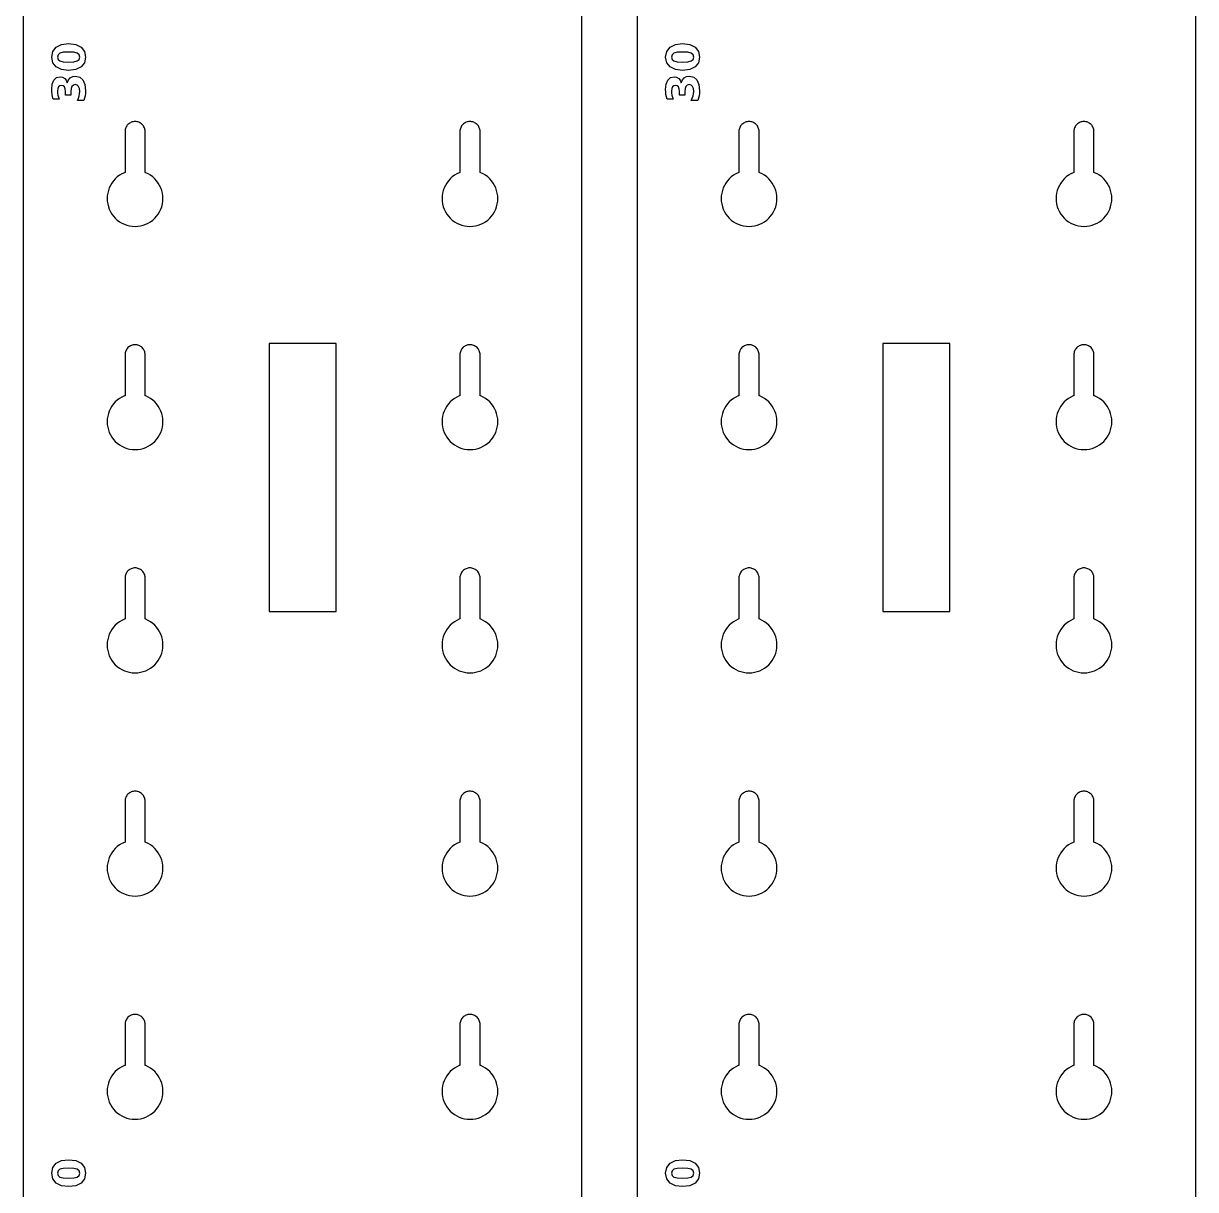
# Model space of a CAD drawing. Header units: millimetres. Extents: x 12 to 1278, y 12 to 884.
# Drawn here: x 1073.5 to 1178.5, y 229.7 to 334.2 of the extents above; entities that cross this region are included whole.
import ezdxf

# ---------------------------------------------------------------- set-up
doc = ezdxf.new("R2010")
doc.units = ezdxf.units.MM
doc.layers.add('CUT', color=1, linetype='Continuous')
doc.layers.add('ENGRAVE', color=5, linetype='Continuous')

msp = doc.modelspace()

# ---------------------------------------------------------------- linework, layer by layer
at = {"layer": 'CUT', "color": 1}
for points in [[(1078.5, 12.5), (1078.5, 18.5), (1073.5, 18.5), (1073.5, 758.5), (1078.5, 758.5), (1078.5, 764.5), (1118.5, 764.5), (1118.5, 758.5), (1123.5, 758.5), (1123.5, 18.5), (1118.5, 18.5), (1118.5, 12.5)], [(1133.5, 12.5), (1133.5, 18.5), (1128.5, 18.5), (1128.5, 758.5), (1133.5, 758.5), (1133.5, 764.5), (1173.5, 764.5), (1173.5, 758.5), (1178.5, 758.5), (1178.5, 18.5), (1173.5, 18.5), (1173.5, 12.5)], [(1085.43, 320.09), (1085.27, 320.27), (1085.09, 320.43), (1084.89, 320.58), (1084.68, 320.7), (1084.46, 320.81), (1084.4, 320.83), (1084.4, 324.5), (1084.4, 324.59), (1084.38, 324.68), (1084.36, 324.76), (1084.33, 324.84), (1084.29, 324.92), (1084.25, 325), (1084.2, 325.07), (1084.14, 325.14), (1084.07, 325.2), (1084, 325.25), (1083.92, 325.29), (1083.84, 325.33), (1083.76, 325.36), (1083.68, 325.38), (1083.59, 325.4), (1083.5, 325.4), (1083.41, 325.4), (1083.32, 325.38), (1083.24, 325.36), (1083.16, 325.33), (1083.08, 325.29), (1083, 325.25), (1082.93, 325.2), (1082.86, 325.14), (1082.8, 325.07), (1082.75, 325), (1082.71, 324.92), (1082.67, 324.84), (1082.64, 324.76), (1082.62, 324.68), (1082.6, 324.59), (1082.6, 324.5), (1082.6, 320.83), (1082.54, 320.81), (1082.32, 320.7), (1082.11, 320.58), (1081.91, 320.43), (1081.73, 320.27), (1081.57, 320.09), (1081.42, 319.89), (1081.3, 319.68), (1081.19, 319.46), (1081.11, 319.23), (1081.05, 318.99), (1081.01, 318.75), (1081, 318.5), (1081.01, 318.25), (1081.05, 318.01), (1081.11, 317.77), (1081.19, 317.54), (1081.3, 317.32), (1081.42, 317.11), (1081.57, 316.91), (1081.73, 316.73), (1081.91, 316.57), (1082.11, 316.42), (1082.32, 316.3), (1082.54, 316.19), (1082.77, 316.11), (1083.01, 316.05), (1083.25, 316.01), (1083.5, 316), (1083.75, 316.01), (1083.99, 316.05), (1084.23, 316.11), (1084.46, 316.19), (1084.68, 316.3), (1084.89, 316.42), (1085.09, 316.57), (1085.27, 316.73), (1085.43, 316.91), (1085.58, 317.11), (1085.7, 317.32), (1085.81, 317.54), (1085.89, 317.77), (1085.95, 318.01), (1085.99, 318.25), (1086, 318.5), (1085.99, 318.75), (1085.95, 318.99), (1085.89, 319.23), (1085.81, 319.46), (1085.7, 319.68), (1085.58, 319.89)], [(1115.43, 320.09), (1115.27, 320.27), (1115.09, 320.43), (1114.89, 320.58), (1114.68, 320.7), (1114.46, 320.81), (1114.4, 320.83), (1114.4, 324.5), (1114.4, 324.59), (1114.38, 324.68), (1114.36, 324.76), (1114.33, 324.84), (1114.29, 324.92), (1114.25, 325), (1114.2, 325.07), (1114.14, 325.14), (1114.07, 325.2), (1114, 325.25), (1113.92, 325.29), (1113.84, 325.33), (1113.76, 325.36), (1113.68, 325.38), (1113.59, 325.4), (1113.5, 325.4), (1113.41, 325.4), (1113.32, 325.38), (1113.24, 325.36), (1113.16, 325.33), (1113.08, 325.29), (1113, 325.25), (1112.93, 325.2), (1112.86, 325.14), (1112.8, 325.07), (1112.75, 325), (1112.71, 324.92), (1112.67, 324.84), (1112.64, 324.76), (1112.62, 324.68), (1112.6, 324.59), (1112.6, 324.5), (1112.6, 320.83), (1112.54, 320.81), (1112.32, 320.7), (1112.11, 320.58), (1111.91, 320.43), (1111.73, 320.27), (1111.57, 320.09), (1111.42, 319.89), (1111.3, 319.68), (1111.19, 319.46), (1111.11, 319.23), (1111.05, 318.99), (1111.01, 318.75), (1111, 318.5), (1111.01, 318.25), (1111.05, 318.01), (1111.11, 317.77), (1111.19, 317.54), (1111.3, 317.32), (1111.42, 317.11), (1111.57, 316.91), (1111.73, 316.73), (1111.91, 316.57), (1112.11, 316.42), (1112.32, 316.3), (1112.54, 316.19), (1112.77, 316.11), (1113.01, 316.05), (1113.25, 316.01), (1113.5, 316), (1113.75, 316.01), (1113.99, 316.05), (1114.23, 316.11), (1114.46, 316.19), (1114.68, 316.3), (1114.89, 316.42), (1115.09, 316.57), (1115.27, 316.73), (1115.43, 316.91), (1115.58, 317.11), (1115.7, 317.32), (1115.81, 317.54), (1115.89, 317.77), (1115.95, 318.01), (1115.99, 318.25), (1116, 318.5), (1115.99, 318.75), (1115.95, 318.99), (1115.89, 319.23), (1115.81, 319.46), (1115.7, 319.68), (1115.58, 319.89)], [(1140.43, 320.09), (1140.27, 320.27), (1140.09, 320.43), (1139.89, 320.58), (1139.68, 320.7), (1139.46, 320.81), (1139.4, 320.83), (1139.4, 324.5), (1139.4, 324.59), (1139.38, 324.68), (1139.36, 324.76), (1139.33, 324.84), (1139.29, 324.92), (1139.25, 325), (1139.2, 325.07), (1139.14, 325.14), (1139.07, 325.2), (1139, 325.25), (1138.92, 325.29), (1138.84, 325.33), (1138.76, 325.36), (1138.68, 325.38), (1138.59, 325.4), (1138.5, 325.4), (1138.41, 325.4), (1138.32, 325.38), (1138.24, 325.36), (1138.16, 325.33), (1138.08, 325.29), (1138, 325.25), (1137.93, 325.2), (1137.86, 325.14), (1137.8, 325.07), (1137.75, 325), (1137.71, 324.92), (1137.67, 324.84), (1137.64, 324.76), (1137.62, 324.68), (1137.6, 324.59), (1137.6, 324.5), (1137.6, 320.83), (1137.54, 320.81), (1137.32, 320.7), (1137.11, 320.58), (1136.91, 320.43), (1136.73, 320.27), (1136.57, 320.09), (1136.42, 319.89), (1136.3, 319.68), (1136.19, 319.46), (1136.11, 319.23), (1136.05, 318.99), (1136.01, 318.75), (1136, 318.5), (1136.01, 318.25), (1136.05, 318.01), (1136.11, 317.77), (1136.19, 317.54), (1136.3, 317.32), (1136.42, 317.11), (1136.57, 316.91), (1136.73, 316.73), (1136.91, 316.57), (1137.11, 316.42), (1137.32, 316.3), (1137.54, 316.19), (1137.77, 316.11), (1138.01, 316.05), (1138.25, 316.01), (1138.5, 316), (1138.75, 316.01), (1138.99, 316.05), (1139.23, 316.11), (1139.46, 316.19), (1139.68, 316.3), (1139.89, 316.42), (1140.09, 316.57), (1140.27, 316.73), (1140.43, 316.91), (1140.58, 317.11), (1140.7, 317.32), (1140.81, 317.54), (1140.89, 317.77), (1140.95, 318.01), (1140.99, 318.25), (1141, 318.5), (1140.99, 318.75), (1140.95, 318.99), (1140.89, 319.23), (1140.81, 319.46), (1140.7, 319.68), (1140.58, 319.89)], [(1170.43, 320.09), (1170.27, 320.27), (1170.09, 320.43), (1169.89, 320.58), (1169.68, 320.7), (1169.46, 320.81), (1169.4, 320.83), (1169.4, 324.5), (1169.4, 324.59), (1169.38, 324.68), (1169.36, 324.76), (1169.33, 324.84), (1169.29, 324.92), (1169.25, 325), (1169.2, 325.07), (1169.14, 325.14), (1169.07, 325.2), (1169, 325.25), (1168.92, 325.29), (1168.84, 325.33), (1168.76, 325.36), (1168.68, 325.38), (1168.59, 325.4), (1168.5, 325.4), (1168.41, 325.4), (1168.32, 325.38), (1168.24, 325.36), (1168.16, 325.33), (1168.08, 325.29), (1168, 325.25), (1167.93, 325.2), (1167.86, 325.14), (1167.8, 325.07), (1167.75, 325), (1167.71, 324.92), (1167.67, 324.84), (1167.64, 324.76), (1167.62, 324.68), (1167.6, 324.59), (1167.6, 324.5), (1167.6, 320.83), (1167.54, 320.81), (1167.32, 320.7), (1167.11, 320.58), (1166.91, 320.43), (1166.73, 320.27), (1166.57, 320.09), (1166.42, 319.89), (1166.3, 319.68), (1166.19, 319.46), (1166.11, 319.23), (1166.05, 318.99), (1166.01, 318.75), (1166, 318.5), (1166.01, 318.25), (1166.05, 318.01), (1166.11, 317.77), (1166.19, 317.54), (1166.3, 317.32), (1166.42, 317.11), (1166.57, 316.91), (1166.73, 316.73), (1166.91, 316.57), (1167.11, 316.42), (1167.32, 316.3), (1167.54, 316.19), (1167.77, 316.11), (1168.01, 316.05), (1168.25, 316.01), (1168.5, 316), (1168.75, 316.01), (1168.99, 316.05), (1169.23, 316.11), (1169.46, 316.19), (1169.68, 316.3), (1169.89, 316.42), (1170.09, 316.57), (1170.27, 316.73), (1170.43, 316.91), (1170.58, 317.11), (1170.7, 317.32), (1170.81, 317.54), (1170.89, 317.77), (1170.95, 318.01), (1170.99, 318.25), (1171, 318.5), (1170.99, 318.75), (1170.95, 318.99), (1170.89, 319.23), (1170.81, 319.46), (1170.7, 319.68), (1170.58, 319.89)], [(1085.58, 299.89), (1085.43, 300.09), (1085.27, 300.27), (1085.09, 300.43), (1084.89, 300.58), (1084.68, 300.7), (1084.46, 300.81), (1084.4, 300.83), (1084.4, 304.5), (1084.4, 304.59), (1084.38, 304.68), (1084.36, 304.76), (1084.33, 304.84), (1084.29, 304.92), (1084.25, 305), (1084.2, 305.07), (1084.14, 305.14), (1084.07, 305.2), (1084, 305.25), (1083.92, 305.29), (1083.84, 305.33), (1083.76, 305.36), (1083.68, 305.38), (1083.59, 305.4), (1083.5, 305.4), (1083.41, 305.4), (1083.32, 305.38), (1083.24, 305.36), (1083.16, 305.33), (1083.08, 305.29), (1083, 305.25), (1082.93, 305.2), (1082.86, 305.14), (1082.8, 305.07), (1082.75, 305), (1082.71, 304.92), (1082.67, 304.84), (1082.64, 304.76), (1082.62, 304.68), (1082.6, 304.59), (1082.6, 304.5), (1082.6, 300.83), (1082.54, 300.81), (1082.32, 300.7), (1082.11, 300.58), (1081.91, 300.43), (1081.73, 300.27), (1081.57, 300.09), (1081.42, 299.89), (1081.3, 299.68), (1081.19, 299.46), (1081.11, 299.23), (1081.05, 298.99), (1081.01, 298.75), (1081, 298.5), (1081.01, 298.25), (1081.05, 298.01), (1081.11, 297.77), (1081.19, 297.54), (1081.3, 297.32), (1081.42, 297.11), (1081.57, 296.91), (1081.73, 296.73), (1081.91, 296.57), (1082.11, 296.42), (1082.32, 296.3), (1082.54, 296.19), (1082.77, 296.11), (1083.01, 296.05), (1083.25, 296.01), (1083.5, 296), (1083.75, 296.01), (1083.99, 296.05), (1084.23, 296.11), (1084.46, 296.19), (1084.68, 296.3), (1084.89, 296.42), (1085.09, 296.57), (1085.27, 296.73), (1085.43, 296.91), (1085.58, 297.11), (1085.7, 297.32), (1085.81, 297.54), (1085.89, 297.77), (1085.95, 298.01), (1085.99, 298.25), (1086, 298.5), (1085.99, 298.75), (1085.95, 298.99), (1085.89, 299.23), (1085.81, 299.46), (1085.7, 299.68)], [(1101.5, 281.5), (1101.5, 305.5), (1095.5, 305.5), (1095.5, 281.5)], [(1115.43, 300.09), (1115.27, 300.27), (1115.09, 300.43), (1114.89, 300.58), (1114.68, 300.7), (1114.46, 300.81), (1114.4, 300.83), (1114.4, 304.5), (1114.4, 304.59), (1114.38, 304.68), (1114.36, 304.76), (1114.33, 304.84), (1114.29, 304.92), (1114.25, 305), (1114.2, 305.07), (1114.14, 305.14), (1114.07, 305.2), (1114, 305.25), (1113.92, 305.29), (1113.84, 305.33), (1113.76, 305.36), (1113.68, 305.38), (1113.59, 305.4), (1113.5, 305.4), (1113.41, 305.4), (1113.32, 305.38), (1113.24, 305.36), (1113.16, 305.33), (1113.08, 305.29), (1113, 305.25), (1112.93, 305.2), (1112.86, 305.14), (1112.8, 305.07), (1112.75, 305), (1112.71, 304.92), (1112.67, 304.84), (1112.64, 304.76), (1112.62, 304.68), (1112.6, 304.59), (1112.6, 304.5), (1112.6, 300.83), (1112.54, 300.81), (1112.32, 300.7), (1112.11, 300.58), (1111.91, 300.43), (1111.73, 300.27), (1111.57, 300.09), (1111.42, 299.89), (1111.3, 299.68), (1111.19, 299.46), (1111.11, 299.23), (1111.05, 298.99), (1111.01, 298.75), (1111, 298.5), (1111.01, 298.25), (1111.05, 298.01), (1111.11, 297.77), (1111.19, 297.54), (1111.3, 297.32), (1111.42, 297.11), (1111.57, 296.91), (1111.73, 296.73), (1111.91, 296.57), (1112.11, 296.42), (1112.32, 296.3), (1112.54, 296.19), (1112.77, 296.11), (1113.01, 296.05), (1113.25, 296.01), (1113.5, 296), (1113.75, 296.01), (1113.99, 296.05), (1114.23, 296.11), (1114.46, 296.19), (1114.68, 296.3), (1114.89, 296.42), (1115.09, 296.57), (1115.27, 296.73), (1115.43, 296.91), (1115.58, 297.11), (1115.7, 297.32), (1115.81, 297.54), (1115.89, 297.77), (1115.95, 298.01), (1115.99, 298.25), (1116, 298.5), (1115.99, 298.75), (1115.95, 298.99), (1115.89, 299.23), (1115.81, 299.46), (1115.7, 299.68), (1115.58, 299.89)], [(1140.58, 299.89), (1140.43, 300.09), (1140.27, 300.27), (1140.09, 300.43), (1139.89, 300.58), (1139.68, 300.7), (1139.46, 300.81), (1139.4, 300.83), (1139.4, 304.5), (1139.4, 304.59), (1139.38, 304.68), (1139.36, 304.76), (1139.33, 304.84), (1139.29, 304.92), (1139.25, 305), (1139.2, 305.07), (1139.14, 305.14), (1139.07, 305.2), (1139, 305.25), (1138.92, 305.29), (1138.84, 305.33), (1138.76, 305.36), (1138.68, 305.38), (1138.59, 305.4), (1138.5, 305.4), (1138.41, 305.4), (1138.32, 305.38), (1138.24, 305.36), (1138.16, 305.33), (1138.08, 305.29), (1138, 305.25), (1137.93, 305.2), (1137.86, 305.14), (1137.8, 305.07), (1137.75, 305), (1137.71, 304.92), (1137.67, 304.84), (1137.64, 304.76), (1137.62, 304.68), (1137.6, 304.59), (1137.6, 304.5), (1137.6, 300.83), (1137.54, 300.81), (1137.32, 300.7), (1137.11, 300.58), (1136.91, 300.43), (1136.73, 300.27), (1136.57, 300.09), (1136.42, 299.89), (1136.3, 299.68), (1136.19, 299.46), (1136.11, 299.23), (1136.05, 298.99), (1136.01, 298.75), (1136, 298.5), (1136.01, 298.25), (1136.05, 298.01), (1136.11, 297.77), (1136.19, 297.54), (1136.3, 297.32), (1136.42, 297.11), (1136.57, 296.91), (1136.73, 296.73), (1136.91, 296.57), (1137.11, 296.42), (1137.32, 296.3), (1137.54, 296.19), (1137.77, 296.11), (1138.01, 296.05), (1138.25, 296.01), (1138.5, 296), (1138.75, 296.01), (1138.99, 296.05), (1139.23, 296.11), (1139.46, 296.19), (1139.68, 296.3), (1139.89, 296.42), (1140.09, 296.57), (1140.27, 296.73), (1140.43, 296.91), (1140.58, 297.11), (1140.7, 297.32), (1140.81, 297.54), (1140.89, 297.77), (1140.95, 298.01), (1140.99, 298.25), (1141, 298.5), (1140.99, 298.75), (1140.95, 298.99), (1140.89, 299.23), (1140.81, 299.46), (1140.7, 299.68)], [(1156.5, 281.5), (1156.5, 305.5), (1150.5, 305.5), (1150.5, 281.5)], [(1170.43, 300.09), (1170.27, 300.27), (1170.09, 300.43), (1169.89, 300.58), (1169.68, 300.7), (1169.46, 300.81), (1169.4, 300.83), (1169.4, 304.5), (1169.4, 304.59), (1169.38, 304.68), (1169.36, 304.76), (1169.33, 304.84), (1169.29, 304.92), (1169.25, 305), (1169.2, 305.07), (1169.14, 305.14), (1169.07, 305.2), (1169, 305.25), (1168.92, 305.29), (1168.84, 305.33), (1168.76, 305.36), (1168.68, 305.38), (1168.59, 305.4), (1168.5, 305.4), (1168.41, 305.4), (1168.32, 305.38), (1168.24, 305.36), (1168.16, 305.33), (1168.08, 305.29), (1168, 305.25), (1167.93, 305.2), (1167.86, 305.14), (1167.8, 305.07), (1167.75, 305), (1167.71, 304.92), (1167.67, 304.84), (1167.64, 304.76), (1167.62, 304.68), (1167.6, 304.59), (1167.6, 304.5), (1167.6, 300.83), (1167.54, 300.81), (1167.32, 300.7), (1167.11, 300.58), (1166.91, 300.43), (1166.73, 300.27), (1166.57, 300.09), (1166.42, 299.89), (1166.3, 299.68), (1166.19, 299.46), (1166.11, 299.23), (1166.05, 298.99), (1166.01, 298.75), (1166, 298.5), (1166.01, 298.25), (1166.05, 298.01), (1166.11, 297.77), (1166.19, 297.54), (1166.3, 297.32), (1166.42, 297.11), (1166.57, 296.91), (1166.73, 296.73), (1166.91, 296.57), (1167.11, 296.42), (1167.32, 296.3), (1167.54, 296.19), (1167.77, 296.11), (1168.01, 296.05), (1168.25, 296.01), (1168.5, 296), (1168.75, 296.01), (1168.99, 296.05), (1169.23, 296.11), (1169.46, 296.19), (1169.68, 296.3), (1169.89, 296.42), (1170.09, 296.57), (1170.27, 296.73), (1170.43, 296.91), (1170.58, 297.11), (1170.7, 297.32), (1170.81, 297.54), (1170.89, 297.77), (1170.95, 298.01), (1170.99, 298.25), (1171, 298.5), (1170.99, 298.75), (1170.95, 298.99), (1170.89, 299.23), (1170.81, 299.46), (1170.7, 299.68), (1170.58, 299.89)], [(1085.43, 280.09), (1085.27, 280.27), (1085.09, 280.43), (1084.89, 280.58), (1084.68, 280.7), (1084.46, 280.81), (1084.4, 280.83), (1084.4, 284.5), (1084.4, 284.59), (1084.38, 284.68), (1084.36, 284.76), (1084.33, 284.84), (1084.29, 284.92), (1084.25, 285), (1084.2, 285.07), (1084.14, 285.14), (1084.07, 285.2), (1084, 285.25), (1083.92, 285.29), (1083.84, 285.33), (1083.76, 285.36), (1083.68, 285.38), (1083.59, 285.4), (1083.5, 285.4), (1083.41, 285.4), (1083.32, 285.38), (1083.24, 285.36), (1083.16, 285.33), (1083.08, 285.29), (1083, 285.25), (1082.93, 285.2), (1082.86, 285.14), (1082.8, 285.07), (1082.75, 285), (1082.71, 284.92), (1082.67, 284.84), (1082.64, 284.76), (1082.62, 284.68), (1082.6, 284.59), (1082.6, 284.5), (1082.6, 280.83), (1082.54, 280.81), (1082.32, 280.7), (1082.11, 280.58), (1081.91, 280.43), (1081.73, 280.27), (1081.57, 280.09), (1081.42, 279.89), (1081.3, 279.68), (1081.19, 279.46), (1081.11, 279.23), (1081.05, 278.99), (1081.01, 278.75), (1081, 278.5), (1081.01, 278.25), (1081.05, 278.01), (1081.11, 277.77), (1081.19, 277.54), (1081.3, 277.32), (1081.42, 277.11), (1081.57, 276.91), (1081.73, 276.73), (1081.91, 276.57), (1082.11, 276.42), (1082.32, 276.3), (1082.54, 276.19), (1082.77, 276.11), (1083.01, 276.05), (1083.25, 276.01), (1083.5, 276), (1083.75, 276.01), (1083.99, 276.05), (1084.23, 276.11), (1084.46, 276.19), (1084.68, 276.3), (1084.89, 276.42), (1085.09, 276.57), (1085.27, 276.73), (1085.43, 276.91), (1085.58, 277.11), (1085.7, 277.32), (1085.81, 277.54), (1085.89, 277.77), (1085.95, 278.01), (1085.99, 278.25), (1086, 278.5), (1085.99, 278.75), (1085.95, 278.99), (1085.89, 279.23), (1085.81, 279.46), (1085.7, 279.68), (1085.58, 279.89)], [(1115.58, 279.89), (1115.43, 280.09), (1115.27, 280.27), (1115.09, 280.43), (1114.89, 280.58), (1114.68, 280.7), (1114.46, 280.81), (1114.4, 280.83), (1114.4, 284.5), (1114.4, 284.59), (1114.38, 284.68), (1114.36, 284.76), (1114.33, 284.84), (1114.29, 284.92), (1114.25, 285), (1114.2, 285.07), (1114.14, 285.14), (1114.07, 285.2), (1114, 285.25), (1113.92, 285.29), (1113.84, 285.33), (1113.76, 285.36), (1113.68, 285.38), (1113.59, 285.4), (1113.5, 285.4), (1113.41, 285.4), (1113.32, 285.38), (1113.24, 285.36), (1113.16, 285.33), (1113.08, 285.29), (1113, 285.25), (1112.93, 285.2), (1112.86, 285.14), (1112.8, 285.07), (1112.75, 285), (1112.71, 284.92), (1112.67, 284.84), (1112.64, 284.76), (1112.62, 284.68), (1112.6, 284.59), (1112.6, 284.5), (1112.6, 280.83), (1112.54, 280.81), (1112.32, 280.7), (1112.11, 280.58), (1111.91, 280.43), (1111.73, 280.27), (1111.57, 280.09), (1111.42, 279.89), (1111.3, 279.68), (1111.19, 279.46), (1111.11, 279.23), (1111.05, 278.99), (1111.01, 278.75), (1111, 278.5), (1111.01, 278.25), (1111.05, 278.01), (1111.11, 277.77), (1111.19, 277.54), (1111.3, 277.32), (1111.42, 277.11), (1111.57, 276.91), (1111.73, 276.73), (1111.91, 276.57), (1112.11, 276.42), (1112.32, 276.3), (1112.54, 276.19), (1112.77, 276.11), (1113.01, 276.05), (1113.25, 276.01), (1113.5, 276), (1113.75, 276.01), (1113.99, 276.05), (1114.23, 276.11), (1114.46, 276.19), (1114.68, 276.3), (1114.89, 276.42), (1115.09, 276.57), (1115.27, 276.73), (1115.43, 276.91), (1115.58, 277.11), (1115.7, 277.32), (1115.81, 277.54), (1115.89, 277.77), (1115.95, 278.01), (1115.99, 278.25), (1116, 278.5), (1115.99, 278.75), (1115.95, 278.99), (1115.89, 279.23), (1115.81, 279.46), (1115.7, 279.68)], [(1140.43, 280.09), (1140.27, 280.27), (1140.09, 280.43), (1139.89, 280.58), (1139.68, 280.7), (1139.46, 280.81), (1139.4, 280.83), (1139.4, 284.5), (1139.4, 284.59), (1139.38, 284.68), (1139.36, 284.76), (1139.33, 284.84), (1139.29, 284.92), (1139.25, 285), (1139.2, 285.07), (1139.14, 285.14), (1139.07, 285.2), (1139, 285.25), (1138.92, 285.29), (1138.84, 285.33), (1138.76, 285.36), (1138.68, 285.38), (1138.59, 285.4), (1138.5, 285.4), (1138.41, 285.4), (1138.32, 285.38), (1138.24, 285.36), (1138.16, 285.33), (1138.08, 285.29), (1138, 285.25), (1137.93, 285.2), (1137.86, 285.14), (1137.8, 285.07), (1137.75, 285), (1137.71, 284.92), (1137.67, 284.84), (1137.64, 284.76), (1137.62, 284.68), (1137.6, 284.59), (1137.6, 284.5), (1137.6, 280.83), (1137.54, 280.81), (1137.32, 280.7), (1137.11, 280.58), (1136.91, 280.43), (1136.73, 280.27), (1136.57, 280.09), (1136.42, 279.89), (1136.3, 279.68), (1136.19, 279.46), (1136.11, 279.23), (1136.05, 278.99), (1136.01, 278.75), (1136, 278.5), (1136.01, 278.25), (1136.05, 278.01), (1136.11, 277.77), (1136.19, 277.54), (1136.3, 277.32), (1136.42, 277.11), (1136.57, 276.91), (1136.73, 276.73), (1136.91, 276.57), (1137.11, 276.42), (1137.32, 276.3), (1137.54, 276.19), (1137.77, 276.11), (1138.01, 276.05), (1138.25, 276.01), (1138.5, 276), (1138.75, 276.01), (1138.99, 276.05), (1139.23, 276.11), (1139.46, 276.19), (1139.68, 276.3), (1139.89, 276.42), (1140.09, 276.57), (1140.27, 276.73), (1140.43, 276.91), (1140.58, 277.11), (1140.7, 277.32), (1140.81, 277.54), (1140.89, 277.77), (1140.95, 278.01), (1140.99, 278.25), (1141, 278.5), (1140.99, 278.75), (1140.95, 278.99), (1140.89, 279.23), (1140.81, 279.46), (1140.7, 279.68), (1140.58, 279.89)], [(1170.58, 279.89), (1170.43, 280.09), (1170.27, 280.27), (1170.09, 280.43), (1169.89, 280.58), (1169.68, 280.7), (1169.46, 280.81), (1169.4, 280.83), (1169.4, 284.5), (1169.4, 284.59), (1169.38, 284.68), (1169.36, 284.76), (1169.33, 284.84), (1169.29, 284.92), (1169.25, 285), (1169.2, 285.07), (1169.14, 285.14), (1169.07, 285.2), (1169, 285.25), (1168.92, 285.29), (1168.84, 285.33), (1168.76, 285.36), (1168.68, 285.38), (1168.59, 285.4), (1168.5, 285.4), (1168.41, 285.4), (1168.32, 285.38), (1168.24, 285.36), (1168.16, 285.33), (1168.08, 285.29), (1168, 285.25), (1167.93, 285.2), (1167.86, 285.14), (1167.8, 285.07), (1167.75, 285), (1167.71, 284.92), (1167.67, 284.84), (1167.64, 284.76), (1167.62, 284.68), (1167.6, 284.59), (1167.6, 284.5), (1167.6, 280.83), (1167.54, 280.81), (1167.32, 280.7), (1167.11, 280.58), (1166.91, 280.43), (1166.73, 280.27), (1166.57, 280.09), (1166.42, 279.89), (1166.3, 279.68), (1166.19, 279.46), (1166.11, 279.23), (1166.05, 278.99), (1166.01, 278.75), (1166, 278.5), (1166.01, 278.25), (1166.05, 278.01), (1166.11, 277.77), (1166.19, 277.54), (1166.3, 277.32), (1166.42, 277.11), (1166.57, 276.91), (1166.73, 276.73), (1166.91, 276.57), (1167.11, 276.42), (1167.32, 276.3), (1167.54, 276.19), (1167.77, 276.11), (1168.01, 276.05), (1168.25, 276.01), (1168.5, 276), (1168.75, 276.01), (1168.99, 276.05), (1169.23, 276.11), (1169.46, 276.19), (1169.68, 276.3), (1169.89, 276.42), (1170.09, 276.57), (1170.27, 276.73), (1170.43, 276.91), (1170.58, 277.11), (1170.7, 277.32), (1170.81, 277.54), (1170.89, 277.77), (1170.95, 278.01), (1170.99, 278.25), (1171, 278.5), (1170.99, 278.75), (1170.95, 278.99), (1170.89, 279.23), (1170.81, 279.46), (1170.7, 279.68)], [(1085.43, 260.09), (1085.27, 260.27), (1085.09, 260.43), (1084.89, 260.58), (1084.68, 260.7), (1084.46, 260.81), (1084.4, 260.83), (1084.4, 264.5), (1084.4, 264.59), (1084.38, 264.68), (1084.36, 264.76), (1084.33, 264.84), (1084.29, 264.92), (1084.25, 265), (1084.2, 265.07), (1084.14, 265.14), (1084.07, 265.2), (1084, 265.25), (1083.92, 265.29), (1083.84, 265.33), (1083.76, 265.36), (1083.68, 265.38), (1083.59, 265.4), (1083.5, 265.4), (1083.41, 265.4), (1083.32, 265.38), (1083.24, 265.36), (1083.16, 265.33), (1083.08, 265.29), (1083, 265.25), (1082.93, 265.2), (1082.86, 265.14), (1082.8, 265.07), (1082.75, 265), (1082.71, 264.92), (1082.67, 264.84), (1082.64, 264.76), (1082.62, 264.68), (1082.6, 264.59), (1082.6, 264.5), (1082.6, 260.83), (1082.54, 260.81), (1082.32, 260.7), (1082.11, 260.58), (1081.91, 260.43), (1081.73, 260.27), (1081.57, 260.09), (1081.42, 259.89), (1081.3, 259.68), (1081.19, 259.46), (1081.11, 259.23), (1081.05, 258.99), (1081.01, 258.75), (1081, 258.5), (1081.01, 258.25), (1081.05, 258.01), (1081.11, 257.77), (1081.19, 257.54), (1081.3, 257.32), (1081.42, 257.11), (1081.57, 256.91), (1081.73, 256.73), (1081.91, 256.57), (1082.11, 256.42), (1082.32, 256.3), (1082.54, 256.19), (1082.77, 256.11), (1083.01, 256.05), (1083.25, 256.01), (1083.5, 256), (1083.75, 256.01), (1083.99, 256.05), (1084.23, 256.11), (1084.46, 256.19), (1084.68, 256.3), (1084.89, 256.42), (1085.09, 256.57), (1085.27, 256.73), (1085.43, 256.91), (1085.58, 257.11), (1085.7, 257.32), (1085.81, 257.54), (1085.89, 257.77), (1085.95, 258.01), (1085.99, 258.25), (1086, 258.5), (1085.99, 258.75), (1085.95, 258.99), (1085.89, 259.23), (1085.81, 259.46), (1085.7, 259.68), (1085.58, 259.89)], [(1115.43, 260.09), (1115.27, 260.27), (1115.09, 260.43), (1114.89, 260.58), (1114.68, 260.7), (1114.46, 260.81), (1114.4, 260.83), (1114.4, 264.5), (1114.4, 264.59), (1114.38, 264.68), (1114.36, 264.76), (1114.33, 264.84), (1114.29, 264.92), (1114.25, 265), (1114.2, 265.07), (1114.14, 265.14), (1114.07, 265.2), (1114, 265.25), (1113.92, 265.29), (1113.84, 265.33), (1113.76, 265.36), (1113.68, 265.38), (1113.59, 265.4), (1113.5, 265.4), (1113.41, 265.4), (1113.32, 265.38), (1113.24, 265.36), (1113.16, 265.33), (1113.08, 265.29), (1113, 265.25), (1112.93, 265.2), (1112.86, 265.14), (1112.8, 265.07), (1112.75, 265), (1112.71, 264.92), (1112.67, 264.84), (1112.64, 264.76), (1112.62, 264.68), (1112.6, 264.59), (1112.6, 264.5), (1112.6, 260.83), (1112.54, 260.81), (1112.32, 260.7), (1112.11, 260.58), (1111.91, 260.43), (1111.73, 260.27), (1111.57, 260.09), (1111.42, 259.89), (1111.3, 259.68), (1111.19, 259.46), (1111.11, 259.23), (1111.05, 258.99), (1111.01, 258.75), (1111, 258.5), (1111.01, 258.25), (1111.05, 258.01), (1111.11, 257.77), (1111.19, 257.54), (1111.3, 257.32), (1111.42, 257.11), (1111.57, 256.91), (1111.73, 256.73), (1111.91, 256.57), (1112.11, 256.42), (1112.32, 256.3), (1112.54, 256.19), (1112.77, 256.11), (1113.01, 256.05), (1113.25, 256.01), (1113.5, 256), (1113.75, 256.01), (1113.99, 256.05), (1114.23, 256.11), (1114.46, 256.19), (1114.68, 256.3), (1114.89, 256.42), (1115.09, 256.57), (1115.27, 256.73), (1115.43, 256.91), (1115.58, 257.11), (1115.7, 257.32), (1115.81, 257.54), (1115.89, 257.77), (1115.95, 258.01), (1115.99, 258.25), (1116, 258.5), (1115.99, 258.75), (1115.95, 258.99), (1115.89, 259.23), (1115.81, 259.46), (1115.7, 259.68), (1115.58, 259.89)], [(1140.43, 260.09), (1140.27, 260.27), (1140.09, 260.43), (1139.89, 260.58), (1139.68, 260.7), (1139.46, 260.81), (1139.4, 260.83), (1139.4, 264.5), (1139.4, 264.59), (1139.38, 264.68), (1139.36, 264.76), (1139.33, 264.84), (1139.29, 264.92), (1139.25, 265), (1139.2, 265.07), (1139.14, 265.14), (1139.07, 265.2), (1139, 265.25), (1138.92, 265.29), (1138.84, 265.33), (1138.76, 265.36), (1138.68, 265.38), (1138.59, 265.4), (1138.5, 265.4), (1138.41, 265.4), (1138.32, 265.38), (1138.24, 265.36), (1138.16, 265.33), (1138.08, 265.29), (1138, 265.25), (1137.93, 265.2), (1137.86, 265.14), (1137.8, 265.07), (1137.75, 265), (1137.71, 264.92), (1137.67, 264.84), (1137.64, 264.76), (1137.62, 264.68), (1137.6, 264.59), (1137.6, 264.5), (1137.6, 260.83), (1137.54, 260.81), (1137.32, 260.7), (1137.11, 260.58), (1136.91, 260.43), (1136.73, 260.27), (1136.57, 260.09), (1136.42, 259.89), (1136.3, 259.68), (1136.19, 259.46), (1136.11, 259.23), (1136.05, 258.99), (1136.01, 258.75), (1136, 258.5), (1136.01, 258.25), (1136.05, 258.01), (1136.11, 257.77), (1136.19, 257.54), (1136.3, 257.32), (1136.42, 257.11), (1136.57, 256.91), (1136.73, 256.73), (1136.91, 256.57), (1137.11, 256.42), (1137.32, 256.3), (1137.54, 256.19), (1137.77, 256.11), (1138.01, 256.05), (1138.25, 256.01), (1138.5, 256), (1138.75, 256.01), (1138.99, 256.05), (1139.23, 256.11), (1139.46, 256.19), (1139.68, 256.3), (1139.89, 256.42), (1140.09, 256.57), (1140.27, 256.73), (1140.43, 256.91), (1140.58, 257.11), (1140.7, 257.32), (1140.81, 257.54), (1140.89, 257.77), (1140.95, 258.01), (1140.99, 258.25), (1141, 258.5), (1140.99, 258.75), (1140.95, 258.99), (1140.89, 259.23), (1140.81, 259.46), (1140.7, 259.68), (1140.58, 259.89)], [(1170.43, 260.09), (1170.27, 260.27), (1170.09, 260.43), (1169.89, 260.58), (1169.68, 260.7), (1169.46, 260.81), (1169.4, 260.83), (1169.4, 264.5), (1169.4, 264.59), (1169.38, 264.68), (1169.36, 264.76), (1169.33, 264.84), (1169.29, 264.92), (1169.25, 265), (1169.2, 265.07), (1169.14, 265.14), (1169.07, 265.2), (1169, 265.25), (1168.92, 265.29), (1168.84, 265.33), (1168.76, 265.36), (1168.68, 265.38), (1168.59, 265.4), (1168.5, 265.4), (1168.41, 265.4), (1168.32, 265.38), (1168.24, 265.36), (1168.16, 265.33), (1168.08, 265.29), (1168, 265.25), (1167.93, 265.2), (1167.86, 265.14), (1167.8, 265.07), (1167.75, 265), (1167.71, 264.92), (1167.67, 264.84), (1167.64, 264.76), (1167.62, 264.68), (1167.6, 264.59), (1167.6, 264.5), (1167.6, 260.83), (1167.54, 260.81), (1167.32, 260.7), (1167.11, 260.58), (1166.91, 260.43), (1166.73, 260.27), (1166.57, 260.09), (1166.42, 259.89), (1166.3, 259.68), (1166.19, 259.46), (1166.11, 259.23), (1166.05, 258.99), (1166.01, 258.75), (1166, 258.5), (1166.01, 258.25), (1166.05, 258.01), (1166.11, 257.77), (1166.19, 257.54), (1166.3, 257.32), (1166.42, 257.11), (1166.57, 256.91), (1166.73, 256.73), (1166.91, 256.57), (1167.11, 256.42), (1167.32, 256.3), (1167.54, 256.19), (1167.77, 256.11), (1168.01, 256.05), (1168.25, 256.01), (1168.5, 256), (1168.75, 256.01), (1168.99, 256.05), (1169.23, 256.11), (1169.46, 256.19), (1169.68, 256.3), (1169.89, 256.42), (1170.09, 256.57), (1170.27, 256.73), (1170.43, 256.91), (1170.58, 257.11), (1170.7, 257.32), (1170.81, 257.54), (1170.89, 257.77), (1170.95, 258.01), (1170.99, 258.25), (1171, 258.5), (1170.99, 258.75), (1170.95, 258.99), (1170.89, 259.23), (1170.81, 259.46), (1170.7, 259.68), (1170.58, 259.89)], [(1085.58, 239.89), (1085.43, 240.09), (1085.27, 240.27), (1085.09, 240.43), (1084.89, 240.58), (1084.68, 240.7), (1084.46, 240.81), (1084.4, 240.83), (1084.4, 244.5), (1084.4, 244.59), (1084.38, 244.68), (1084.36, 244.76), (1084.33, 244.84), (1084.29, 244.92), (1084.25, 245), (1084.2, 245.07), (1084.14, 245.14), (1084.07, 245.2), (1084, 245.25), (1083.92, 245.29), (1083.84, 245.33), (1083.76, 245.36), (1083.68, 245.38), (1083.59, 245.4), (1083.5, 245.4), (1083.41, 245.4), (1083.32, 245.38), (1083.24, 245.36), (1083.16, 245.33), (1083.08, 245.29), (1083, 245.25), (1082.93, 245.2), (1082.86, 245.14), (1082.8, 245.07), (1082.75, 245), (1082.71, 244.92), (1082.67, 244.84), (1082.64, 244.76), (1082.62, 244.68), (1082.6, 244.59), (1082.6, 244.5), (1082.6, 240.83), (1082.54, 240.81), (1082.32, 240.7), (1082.11, 240.58), (1081.91, 240.43), (1081.73, 240.27), (1081.57, 240.09), (1081.42, 239.89), (1081.3, 239.68), (1081.19, 239.46), (1081.11, 239.23), (1081.05, 238.99), (1081.01, 238.75), (1081, 238.5), (1081.01, 238.25), (1081.05, 238.01), (1081.11, 237.77), (1081.19, 237.54), (1081.3, 237.32), (1081.42, 237.11), (1081.57, 236.91), (1081.73, 236.73), (1081.91, 236.57), (1082.11, 236.42), (1082.32, 236.3), (1082.54, 236.19), (1082.77, 236.11), (1083.01, 236.05), (1083.25, 236.01), (1083.5, 236), (1083.75, 236.01), (1083.99, 236.05), (1084.23, 236.11), (1084.46, 236.19), (1084.68, 236.3), (1084.89, 236.42), (1085.09, 236.57), (1085.27, 236.73), (1085.43, 236.91), (1085.58, 237.11), (1085.7, 237.32), (1085.81, 237.54), (1085.89, 237.77), (1085.95, 238.01), (1085.99, 238.25), (1086, 238.5), (1085.99, 238.75), (1085.95, 238.99), (1085.89, 239.23), (1085.81, 239.46), (1085.7, 239.68)], [(1115.43, 240.09), (1115.27, 240.27), (1115.09, 240.43), (1114.89, 240.58), (1114.68, 240.7), (1114.46, 240.81), (1114.4, 240.83), (1114.4, 244.5), (1114.4, 244.59), (1114.38, 244.68), (1114.36, 244.76), (1114.33, 244.84), (1114.29, 244.92), (1114.25, 245), (1114.2, 245.07), (1114.14, 245.14), (1114.07, 245.2), (1114, 245.25), (1113.92, 245.29), (1113.84, 245.33), (1113.76, 245.36), (1113.68, 245.38), (1113.59, 245.4), (1113.5, 245.4), (1113.41, 245.4), (1113.32, 245.38), (1113.24, 245.36), (1113.16, 245.33), (1113.08, 245.29), (1113, 245.25), (1112.93, 245.2), (1112.86, 245.14), (1112.8, 245.07), (1112.75, 245), (1112.71, 244.92), (1112.67, 244.84), (1112.64, 244.76), (1112.62, 244.68), (1112.6, 244.59), (1112.6, 244.5), (1112.6, 240.83), (1112.54, 240.81), (1112.32, 240.7), (1112.11, 240.58), (1111.91, 240.43), (1111.73, 240.27), (1111.57, 240.09), (1111.42, 239.89), (1111.3, 239.68), (1111.19, 239.46), (1111.11, 239.23), (1111.05, 238.99), (1111.01, 238.75), (1111, 238.5), (1111.01, 238.25), (1111.05, 238.01), (1111.11, 237.77), (1111.19, 237.54), (1111.3, 237.32), (1111.42, 237.11), (1111.57, 236.91), (1111.73, 236.73), (1111.91, 236.57), (1112.11, 236.42), (1112.32, 236.3), (1112.54, 236.19), (1112.77, 236.11), (1113.01, 236.05), (1113.25, 236.01), (1113.5, 236), (1113.75, 236.01), (1113.99, 236.05), (1114.23, 236.11), (1114.46, 236.19), (1114.68, 236.3), (1114.89, 236.42), (1115.09, 236.57), (1115.27, 236.73), (1115.43, 236.91), (1115.58, 237.11), (1115.7, 237.32), (1115.81, 237.54), (1115.89, 237.77), (1115.95, 238.01), (1115.99, 238.25), (1116, 238.5), (1115.99, 238.75), (1115.95, 238.99), (1115.89, 239.23), (1115.81, 239.46), (1115.7, 239.68), (1115.58, 239.89)], [(1140.58, 239.89), (1140.43, 240.09), (1140.27, 240.27), (1140.09, 240.43), (1139.89, 240.58), (1139.68, 240.7), (1139.46, 240.81), (1139.4, 240.83), (1139.4, 244.5), (1139.4, 244.59), (1139.38, 244.68), (1139.36, 244.76), (1139.33, 244.84), (1139.29, 244.92), (1139.25, 245), (1139.2, 245.07), (1139.14, 245.14), (1139.07, 245.2), (1139, 245.25), (1138.92, 245.29), (1138.84, 245.33), (1138.76, 245.36), (1138.68, 245.38), (1138.59, 245.4), (1138.5, 245.4), (1138.41, 245.4), (1138.32, 245.38), (1138.24, 245.36), (1138.16, 245.33), (1138.08, 245.29), (1138, 245.25), (1137.93, 245.2), (1137.86, 245.14), (1137.8, 245.07), (1137.75, 245), (1137.71, 244.92), (1137.67, 244.84), (1137.64, 244.76), (1137.62, 244.68), (1137.6, 244.59), (1137.6, 244.5), (1137.6, 240.83), (1137.54, 240.81), (1137.32, 240.7), (1137.11, 240.58), (1136.91, 240.43), (1136.73, 240.27), (1136.57, 240.09), (1136.42, 239.89), (1136.3, 239.68), (1136.19, 239.46), (1136.11, 239.23), (1136.05, 238.99), (1136.01, 238.75), (1136, 238.5), (1136.01, 238.25), (1136.05, 238.01), (1136.11, 237.77), (1136.19, 237.54), (1136.3, 237.32), (1136.42, 237.11), (1136.57, 236.91), (1136.73, 236.73), (1136.91, 236.57), (1137.11, 236.42), (1137.32, 236.3), (1137.54, 236.19), (1137.77, 236.11), (1138.01, 236.05), (1138.25, 236.01), (1138.5, 236), (1138.75, 236.01), (1138.99, 236.05), (1139.23, 236.11), (1139.46, 236.19), (1139.68, 236.3), (1139.89, 236.42), (1140.09, 236.57), (1140.27, 236.73), (1140.43, 236.91), (1140.58, 237.11), (1140.7, 237.32), (1140.81, 237.54), (1140.89, 237.77), (1140.95, 238.01), (1140.99, 238.25), (1141, 238.5), (1140.99, 238.75), (1140.95, 238.99), (1140.89, 239.23), (1140.81, 239.46), (1140.7, 239.68)], [(1170.43, 240.09), (1170.27, 240.27), (1170.09, 240.43), (1169.89, 240.58), (1169.68, 240.7), (1169.46, 240.81), (1169.4, 240.83), (1169.4, 244.5), (1169.4, 244.59), (1169.38, 244.68), (1169.36, 244.76), (1169.33, 244.84), (1169.29, 244.92), (1169.25, 245), (1169.2, 245.07), (1169.14, 245.14), (1169.07, 245.2), (1169, 245.25), (1168.92, 245.29), (1168.84, 245.33), (1168.76, 245.36), (1168.68, 245.38), (1168.59, 245.4), (1168.5, 245.4), (1168.41, 245.4), (1168.32, 245.38), (1168.24, 245.36), (1168.16, 245.33), (1168.08, 245.29), (1168, 245.25), (1167.93, 245.2), (1167.86, 245.14), (1167.8, 245.07), (1167.75, 245), (1167.71, 244.92), (1167.67, 244.84), (1167.64, 244.76), (1167.62, 244.68), (1167.6, 244.59), (1167.6, 244.5), (1167.6, 240.83), (1167.54, 240.81), (1167.32, 240.7), (1167.11, 240.58), (1166.91, 240.43), (1166.73, 240.27), (1166.57, 240.09), (1166.42, 239.89), (1166.3, 239.68), (1166.19, 239.46), (1166.11, 239.23), (1166.05, 238.99), (1166.01, 238.75), (1166, 238.5), (1166.01, 238.25), (1166.05, 238.01), (1166.11, 237.77), (1166.19, 237.54), (1166.3, 237.32), (1166.42, 237.11), (1166.57, 236.91), (1166.73, 236.73), (1166.91, 236.57), (1167.11, 236.42), (1167.32, 236.3), (1167.54, 236.19), (1167.77, 236.11), (1168.01, 236.05), (1168.25, 236.01), (1168.5, 236), (1168.75, 236.01), (1168.99, 236.05), (1169.23, 236.11), (1169.46, 236.19), (1169.68, 236.3), (1169.89, 236.42), (1170.09, 236.57), (1170.27, 236.73), (1170.43, 236.91), (1170.58, 237.11), (1170.7, 237.32), (1170.81, 237.54), (1170.89, 237.77), (1170.95, 238.01), (1170.99, 238.25), (1171, 238.5), (1170.99, 238.75), (1170.95, 238.99), (1170.89, 239.23), (1170.81, 239.46), (1170.7, 239.68), (1170.58, 239.89)]]:
    msp.add_lwpolyline(points, close=True, dxfattribs=at)
at = {"layer": 'ENGRAVE', "color": 5}
for points in [[(1077.55, 332.38), (1078.19, 332.3), (1078.66, 332.06), (1078.96, 331.68), (1079.06, 331.18), (1078.96, 330.67), (1078.66, 330.29), (1078.19, 330.05), (1077.55, 329.97), (1076.9, 330.05), (1076.42, 330.29), (1076.13, 330.67), (1076.03, 331.18), (1076.13, 331.68), (1076.42, 332.06), (1076.9, 332.3)], [(1132.55, 332.38), (1133.19, 332.3), (1133.66, 332.06), (1133.96, 331.68), (1134.06, 331.18), (1133.96, 330.67), (1133.66, 330.29), (1133.19, 330.05), (1132.55, 329.97), (1131.9, 330.05), (1131.42, 330.29), (1131.13, 330.67), (1131.03, 331.18), (1131.13, 331.68), (1131.42, 332.06), (1131.9, 332.3)], [(1077.54, 331.62), (1077.07, 331.6), (1076.77, 331.52), (1076.6, 331.38), (1076.55, 331.18), (1076.6, 330.97), (1076.77, 330.83), (1077.07, 330.75), (1077.54, 330.73), (1078.01, 330.75), (1078.32, 330.83), (1078.49, 330.97), (1078.55, 331.18), (1078.49, 331.38), (1078.32, 331.52), (1078.01, 331.6)], [(1132.54, 331.62), (1132.07, 331.6), (1131.77, 331.52), (1131.6, 331.38), (1131.55, 331.18), (1131.6, 330.97), (1131.77, 330.83), (1132.07, 330.75), (1132.54, 330.73), (1133.01, 330.75), (1133.32, 330.83), (1133.49, 330.97), (1133.55, 331.18), (1133.49, 331.38), (1133.32, 331.52), (1133.01, 331.6)], [(1077.43, 328.86), (1077.53, 329.12), (1077.69, 329.31), (1077.91, 329.43), (1078.17, 329.46), (1078.55, 329.38), (1078.83, 329.13), (1079, 328.72), (1079.06, 328.16), (1079.05, 327.94), (1079.02, 327.71), (1078.98, 327.49), (1078.91, 327.27), (1078.33, 327.27), (1078.42, 327.48), (1078.49, 327.69), (1078.53, 327.89), (1078.55, 328.1), (1078.52, 328.36), (1078.44, 328.55), (1078.32, 328.67), (1078.14, 328.71), (1077.97, 328.67), (1077.84, 328.55), (1077.77, 328.35), (1077.74, 328.07), (1077.74, 327.77), (1077.26, 327.77), (1077.26, 328.08), (1077.23, 328.33), (1077.17, 328.51), (1077.05, 328.61), (1076.9, 328.64), (1076.75, 328.61), (1076.64, 328.51), (1076.57, 328.35), (1076.55, 328.13), (1076.56, 327.95), (1076.59, 327.76), (1076.64, 327.58), (1076.71, 327.39), (1076.16, 327.39), (1076.1, 327.61), (1076.06, 327.83), (1076.04, 328.05), (1076.03, 328.26), (1076.08, 328.76), (1076.22, 329.11), (1076.45, 329.33), (1076.78, 329.4), (1077.01, 329.36), (1077.2, 329.26), (1077.34, 329.09)], [(1132.43, 328.86), (1132.53, 329.12), (1132.69, 329.31), (1132.91, 329.43), (1133.17, 329.46), (1133.55, 329.38), (1133.83, 329.13), (1134, 328.72), (1134.06, 328.16), (1134.05, 327.94), (1134.02, 327.71), (1133.98, 327.49), (1133.91, 327.27), (1133.33, 327.27), (1133.42, 327.48), (1133.49, 327.69), (1133.53, 327.89), (1133.55, 328.1), (1133.52, 328.36), (1133.44, 328.55), (1133.32, 328.67), (1133.14, 328.71), (1132.97, 328.67), (1132.84, 328.55), (1132.77, 328.35), (1132.74, 328.07), (1132.74, 327.77), (1132.26, 327.77), (1132.26, 328.08), (1132.23, 328.33), (1132.17, 328.51), (1132.05, 328.61), (1131.9, 328.64), (1131.75, 328.61), (1131.64, 328.51), (1131.57, 328.35), (1131.55, 328.13), (1131.56, 327.95), (1131.59, 327.76), (1131.64, 327.58), (1131.71, 327.39), (1131.16, 327.39), (1131.1, 327.61), (1131.06, 327.83), (1131.04, 328.05), (1131.03, 328.26), (1131.08, 328.76), (1131.22, 329.11), (1131.45, 329.33), (1131.78, 329.4), (1132.01, 329.36), (1132.2, 329.26), (1132.34, 329.09)], [(1077.55, 232.38), (1078.19, 232.3), (1078.66, 232.06), (1078.96, 231.68), (1079.06, 231.18), (1078.96, 230.67), (1078.66, 230.29), (1078.19, 230.05), (1077.55, 229.97), (1076.9, 230.05), (1076.42, 230.29), (1076.13, 230.67), (1076.03, 231.18), (1076.13, 231.68), (1076.42, 232.06), (1076.9, 232.3)], [(1132.55, 232.38), (1133.19, 232.3), (1133.66, 232.06), (1133.96, 231.68), (1134.06, 231.18), (1133.96, 230.67), (1133.66, 230.29), (1133.19, 230.05), (1132.55, 229.97), (1131.9, 230.05), (1131.42, 230.29), (1131.13, 230.67), (1131.03, 231.18), (1131.13, 231.68), (1131.42, 232.06), (1131.9, 232.3)], [(1077.54, 231.62), (1077.07, 231.6), (1076.77, 231.52), (1076.6, 231.38), (1076.55, 231.18), (1076.6, 230.97), (1076.77, 230.83), (1077.07, 230.75), (1077.54, 230.73), (1078.01, 230.75), (1078.32, 230.83), (1078.49, 230.97), (1078.55, 231.18), (1078.49, 231.38), (1078.32, 231.52), (1078.01, 231.6)], [(1132.54, 231.62), (1132.07, 231.6), (1131.77, 231.52), (1131.6, 231.38), (1131.55, 231.18), (1131.6, 230.97), (1131.77, 230.83), (1132.07, 230.75), (1132.54, 230.73), (1133.01, 230.75), (1133.32, 230.83), (1133.49, 230.97), (1133.55, 231.18), (1133.49, 231.38), (1133.32, 231.52), (1133.01, 231.6)]]:
    msp.add_lwpolyline(points, close=True, dxfattribs=at)

doc.saveas('drawing.dxf')
